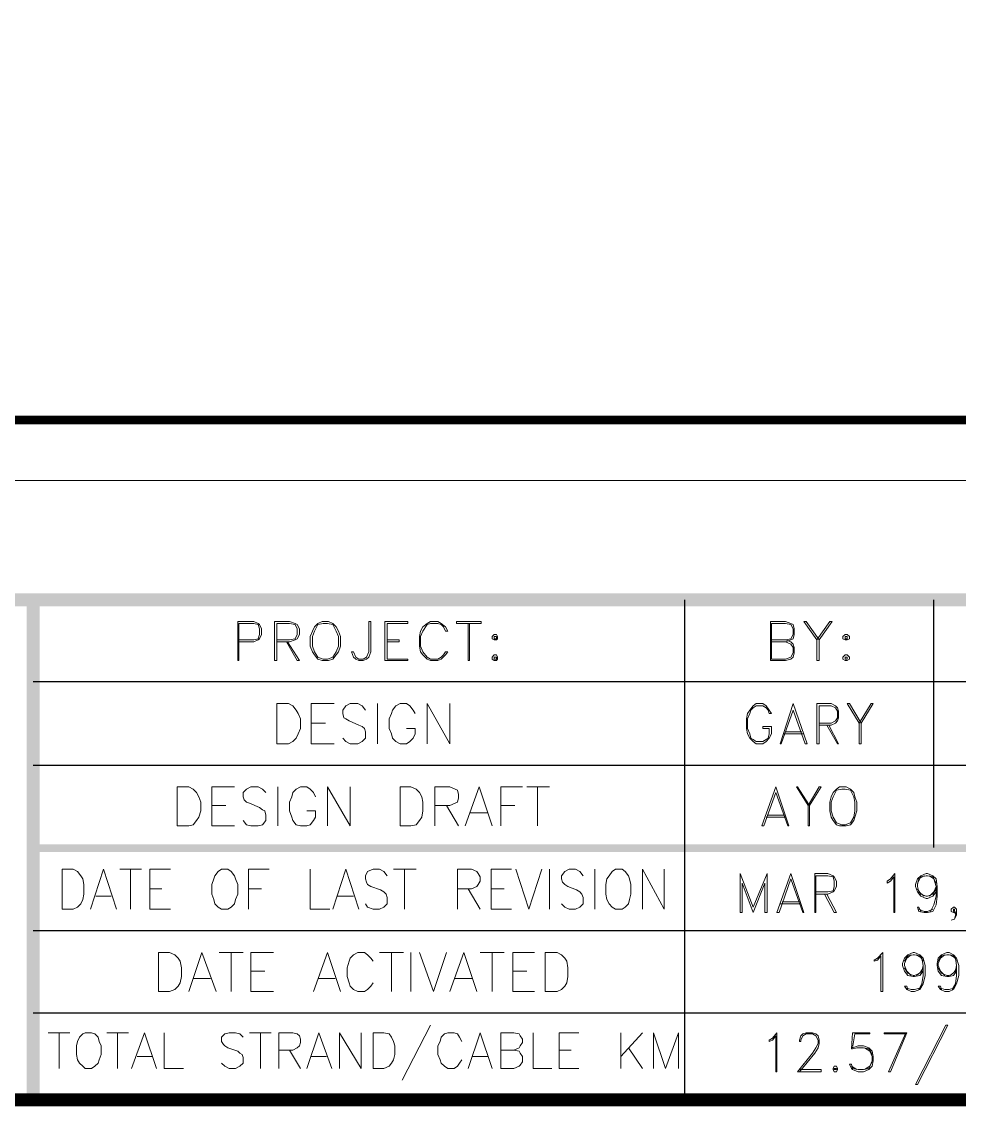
# Model space of a CAD drawing. Header units: millimetres. Extents: x -5 to 817, y 96 to 1062.
# Drawn here: x 511.7 to 583.1, y 95.7 to 178.4 of the extents above; entities that cross this region are included whole.
import ezdxf

# ---------------------------------------------------------------- set-up
doc = ezdxf.new("R2010")
doc.units = ezdxf.units.MM
doc.layers.add('PDF_0', color=7, linetype='Continuous')
doc.layers.add('PDF_BLOCK', color=7, linetype='Continuous')
doc.layers.add('PDF_NODEBOUNDARY', color=8, linetype='Continuous', true_color=0x808080)
doc.layers.add('PDF_TEXT', color=40, linetype='Continuous', true_color=0xffbf00)

msp = doc.modelspace()

# ---------------------------------------------------------------- linework, layer by layer
at = {"layer": 'PDF_0', "lineweight": 0, "const_width": 0.989}
msp.add_lwpolyline([(2.699, 1061.448), (816.455, 1061.448), (816.455, 96.236), (2.699, 96.236)], close=True, dxfattribs=at)
at = {"layer": 'PDF_0', "lineweight": 0}
for points in [[(7.976, 1056.171), (807.469, 1056.171), (807.469, 143.396), (7.976, 143.396)], [(7.976, 143.396), (807.469, 143.396), (807.469, 1056.171), (7.976, 1056.171)]]:
    msp.add_lwpolyline(points, close=True, dxfattribs=at)
for points in [[(562.187, 128.06), (562.187, 128.06)], [(562.187, 121.712), (562.187, 121.712)], [(562.187, 115.446), (562.187, 115.446)], [(562.187, 109.098), (562.187, 109.098)], [(562.187, 102.832), (562.187, 102.832)]]:
    msp.add_lwpolyline(points, dxfattribs=at)
at = {"layer": 'PDF_0', "transparency": 33554559}
for points in [[(2.699, 134.821), (2.699, 133.832), (816.455, 134.821)], [(2.699, 133.832), (816.455, 134.821), (816.455, 133.832)]]:
    msp.add_solid(points, dxfattribs=at)
at = {"layer": 'PDF_0', "color": 2, "transparency": 33554559}
for points in [[(513.049, 134.244), (512.059, 134.244), (513.049, 96.236)], [(512.059, 134.244), (513.049, 96.236), (512.059, 96.236)]]:
    msp.add_solid(points, dxfattribs=at)
at = {"layer": 'PDF_BLOCK', "lineweight": 0}
for points in [[(528.219, 131.111), (529.373, 131.111), (529.703, 131.276), (529.786, 131.358), (529.95, 131.688), (529.95, 132.1), (529.786, 132.43), (529.703, 132.513), (529.373, 132.677), (528.137, 132.677), (528.137, 129.709), (528.219, 129.709), (528.219, 132.513), (529.373, 132.513), (529.703, 132.43), (529.786, 132.1), (529.786, 131.688), (529.703, 131.358), (529.373, 131.276), (528.219, 131.276)], [(531.105, 131.111), (532.094, 131.111), (532.506, 131.276), (532.671, 131.358), (532.836, 131.688), (532.836, 132.1), (532.671, 132.43), (532.506, 132.513), (532.094, 132.677), (530.94, 132.677), (530.94, 129.709), (531.105, 129.709), (531.105, 132.513), (532.094, 132.513), (532.506, 132.43), (532.671, 132.1), (532.671, 131.688), (532.506, 131.358), (532.094, 131.276), (531.105, 131.276)], [(545.698, 132.513), (545.698, 129.709), (545.78, 129.709), (545.78, 132.513)], [(569.855, 131.111), (570.267, 131.276), (570.432, 131.358), (570.515, 131.688), (570.515, 132.1), (570.432, 132.43), (570.267, 132.513), (569.855, 132.677), (568.701, 132.677), (568.701, 129.709), (569.855, 129.709), (570.267, 129.792), (570.432, 129.957), (570.515, 130.287), (570.515, 130.699), (570.432, 130.946), (570.267, 131.111), (569.855, 131.276)], [(568.783, 131.276), (569.855, 131.276), (570.267, 131.358), (570.432, 131.688), (570.432, 132.1), (570.267, 132.43), (569.855, 132.513), (568.783, 132.513), (568.783, 129.792), (569.855, 129.792), (570.267, 129.957), (570.432, 130.287), (570.432, 130.699), (570.267, 130.946), (569.855, 131.111), (568.783, 131.111)], [(572.411, 131.276), (571.422, 132.677), (571.257, 132.677), (572.246, 131.276), (572.246, 129.709), (572.411, 129.709), (572.411, 131.276), (573.4, 132.677), (573.235, 132.677), (572.246, 131.276)], [(531.847, 131.111), (532.671, 129.709), (532.836, 129.709), (531.929, 131.111)], [(539.514, 131.276), (540.421, 131.276), (540.421, 131.111), (539.514, 131.111)], [(535.474, 123.361), (533.743, 123.361), (533.743, 126.411), (535.474, 126.411)], [(537.865, 125.917), (537.618, 126.247), (537.288, 126.411), (536.711, 126.411), (536.381, 126.247), (536.134, 125.917), (536.134, 125.669), (536.216, 125.34), (536.381, 125.257), (536.629, 125.092), (537.371, 124.763), (537.618, 124.68), (537.783, 124.515), (537.865, 124.268), (537.865, 123.773), (537.618, 123.526), (537.288, 123.361), (536.711, 123.361), (536.381, 123.526), (536.134, 123.773)], [(538.772, 126.411), (538.772, 123.361)], [(541.658, 125.669), (541.493, 125.917), (541.246, 126.247), (540.998, 126.411), (540.504, 126.411), (540.174, 126.247), (539.927, 125.917), (539.844, 125.669), (539.679, 125.257), (539.679, 124.515), (539.844, 124.103), (539.927, 123.773), (540.174, 123.526), (540.504, 123.361), (540.998, 123.361), (541.246, 123.526), (541.493, 123.773), (541.658, 124.103), (541.658, 124.515), (540.998, 124.515)], [(542.565, 123.361), (542.565, 126.411), (544.296, 123.361), (544.296, 126.411)], [(572.411, 124.763), (573.318, 124.763), (573.648, 124.927), (573.812, 125.092), (573.895, 125.34), (573.895, 125.834), (573.812, 126.082), (573.648, 126.247), (573.318, 126.411), (572.246, 126.411), (572.246, 123.361), (572.411, 123.361), (572.411, 126.247), (573.318, 126.247), (573.648, 126.082), (573.812, 125.834), (573.812, 125.34), (573.648, 125.092), (573.318, 124.927), (572.411, 124.927)], [(575.626, 124.927), (574.719, 126.411), (574.555, 126.411), (575.461, 124.927), (575.461, 123.361), (575.626, 123.361), (575.626, 124.927), (576.533, 126.411), (576.368, 126.411), (575.461, 124.927)], [(533.743, 124.927), (534.815, 124.927)], [(572.988, 124.763), (573.812, 123.361), (573.895, 123.361), (573.153, 124.763)], [(569.69, 124.103), (571.257, 124.103)], [(569.855, 124.268), (571.092, 124.268)], [(527.889, 117.095), (526.158, 117.095), (526.158, 120.063), (527.889, 120.063)], [(530.28, 119.651), (530.033, 119.898), (529.703, 120.063), (529.126, 120.063), (528.796, 119.898), (528.549, 119.651), (528.549, 119.321), (528.631, 119.074), (528.796, 118.909), (529.044, 118.826), (529.786, 118.497), (530.033, 118.332), (530.198, 118.249), (530.28, 117.919), (530.28, 117.507), (530.033, 117.177), (529.703, 117.095), (529.126, 117.095), (528.796, 117.177), (528.549, 117.507)], [(531.187, 120.063), (531.187, 117.095)], [(534.073, 119.321), (533.908, 119.651), (533.661, 119.898), (533.413, 120.063), (532.919, 120.063), (532.589, 119.898), (532.341, 119.651), (532.259, 119.321), (532.094, 118.909), (532.094, 118.249), (532.259, 117.754), (532.341, 117.507), (532.589, 117.177), (532.919, 117.095), (533.413, 117.095), (533.661, 117.177), (533.908, 117.507), (534.073, 117.754), (534.073, 118.249), (533.413, 118.249)], [(534.98, 117.095), (534.98, 120.063), (536.711, 117.095), (536.711, 120.063)], [(543.142, 117.095), (543.142, 120.063), (544.296, 120.063), (544.709, 119.898), (544.873, 119.816), (544.956, 119.486), (544.956, 119.239), (544.873, 118.909), (544.709, 118.826), (544.296, 118.661), (543.142, 118.661)], [(545.451, 117.095), (546.522, 120.063), (547.512, 117.095)], [(548.171, 117.095), (548.171, 120.063), (549.82, 120.063)], [(550.15, 120.063), (551.881, 120.063)], [(550.975, 120.063), (550.975, 117.095)], [(571.669, 118.661), (570.762, 120.063), (570.679, 120.063), (571.586, 118.661), (571.586, 117.095), (571.669, 117.095), (571.669, 118.661), (572.576, 120.063), (572.411, 120.063), (571.586, 118.661)], [(526.158, 118.661), (527.23, 118.661)], [(544.049, 118.661), (544.956, 117.095)], [(548.171, 118.661), (549.243, 118.661)], [(545.863, 118.084), (547.182, 118.084)], [(568.371, 117.754), (569.855, 117.754)], [(568.453, 117.919), (569.773, 117.919)], [(516.924, 110.746), (517.913, 113.797), (518.902, 110.746)], [(519.15, 113.797), (520.799, 113.797)], [(519.974, 113.797), (519.974, 110.746)], [(523.025, 110.746), (521.458, 110.746), (521.458, 113.797), (523.025, 113.797)], [(528.961, 110.746), (528.961, 113.797), (530.528, 113.797)], [(533.661, 113.797), (533.661, 110.746), (535.145, 110.746)], [(535.392, 110.746), (536.381, 113.797), (537.371, 110.746)], [(539.514, 113.302), (539.267, 113.632), (538.937, 113.797), (538.443, 113.797), (538.03, 113.632), (537.865, 113.302), (537.865, 113.055), (537.948, 112.808), (538.03, 112.643), (538.278, 112.478), (539.02, 112.231), (539.267, 112.066), (539.432, 111.901), (539.514, 111.653), (539.514, 111.159), (539.267, 110.911), (538.937, 110.746), (538.443, 110.746), (538.03, 110.911), (537.865, 111.159)], [(540.009, 113.797), (541.74, 113.797)], [(540.834, 113.797), (540.834, 110.746)], [(544.873, 110.746), (544.873, 113.797), (545.945, 113.797), (546.357, 113.632), (546.44, 113.467), (546.605, 113.22), (546.605, 112.89), (546.44, 112.643), (546.357, 112.478), (545.945, 112.313), (544.873, 112.313)], [(548.996, 110.746), (547.429, 110.746), (547.429, 113.797), (548.996, 113.797)], [(549.326, 113.797), (550.315, 110.746), (551.304, 113.797)], [(551.881, 113.797), (551.881, 110.746)], [(554.437, 113.302), (554.19, 113.632), (553.86, 113.797), (553.366, 113.797), (553.036, 113.632), (552.788, 113.302), (552.788, 113.055), (552.871, 112.808), (553.036, 112.643), (553.283, 112.478), (553.943, 112.231), (554.19, 112.066), (554.355, 111.901), (554.437, 111.653), (554.437, 111.159), (554.19, 110.911), (553.86, 110.746), (553.366, 110.746), (553.036, 110.911), (552.788, 111.159)], [(555.344, 113.797), (555.344, 110.746)], [(558.972, 110.746), (558.972, 113.797), (560.621, 110.746), (560.621, 113.797)], [(572.164, 111.901), (573.07, 111.901), (573.483, 112.066), (573.565, 112.148), (573.73, 112.478), (573.73, 112.89), (573.565, 113.22), (573.483, 113.302), (573.07, 113.467), (572.081, 113.467), (572.081, 110.499), (572.164, 110.499), (572.164, 113.302), (573.07, 113.302), (573.483, 113.22), (573.565, 112.89), (573.565, 112.478), (573.483, 112.148), (573.07, 112.066), (572.164, 112.066)], [(581.315, 112.066), (581.068, 111.736), (580.656, 111.571), (580.573, 111.571), (580.161, 111.736), (579.914, 112.066), (579.749, 112.478), (579.749, 112.643), (579.914, 113.055), (580.161, 113.302), (580.573, 113.467), (580.656, 113.467), (581.068, 113.302), (581.315, 113.055), (581.398, 112.478), (581.398, 111.736), (581.315, 111.076), (581.068, 110.582), (580.656, 110.499), (580.408, 110.499), (579.996, 110.582), (579.914, 110.911), (579.996, 110.911), (580.161, 110.582)], [(580.408, 111.736), (579.996, 112.066), (579.914, 112.478), (579.914, 112.643), (579.996, 113.055), (580.408, 113.302)], [(579.914, 112.725), (580.161, 113.22), (580.573, 113.302), (580.656, 113.302), (581.068, 113.22), (581.315, 112.725)], [(580.821, 113.302), (581.15, 113.055), (581.315, 112.478), (581.315, 111.736), (581.15, 111.076), (580.903, 110.582)], [(581.315, 112.478), (581.15, 112.066), (580.821, 111.736)], [(517.336, 111.736), (518.49, 111.736)], [(521.458, 112.313), (522.365, 112.313)], [(528.961, 112.313), (529.95, 112.313)], [(535.722, 111.736), (536.958, 111.736)], [(545.698, 112.313), (546.605, 110.746)], [(547.429, 112.313), (548.419, 112.313)], [(572.823, 111.901), (573.565, 110.499), (573.73, 110.499), (572.988, 111.901)], [(581.315, 112.313), (581.068, 111.901), (580.656, 111.736), (580.573, 111.736), (580.161, 111.901), (579.914, 112.313)], [(569.443, 111.159), (571.009, 111.159)], [(569.608, 111.324), (570.927, 111.324)], [(581.068, 110.746), (580.656, 110.582), (580.408, 110.582), (579.996, 110.746)], [(582.717, 110.004), (582.882, 110.582), (582.717, 110.499), (582.634, 110.499), (582.469, 110.582), (582.469, 110.746), (582.634, 110.911), (582.717, 110.911), (582.882, 110.746), (582.882, 110.334), (582.717, 110.004), (582.469, 109.922)], [(582.717, 110.499), (582.882, 110.334)], [(524.426, 104.48), (525.416, 107.449), (526.488, 104.48)], [(526.735, 107.449), (528.549, 107.449)], [(527.642, 107.449), (527.642, 104.48)], [(530.857, 104.48), (529.126, 104.48), (529.126, 107.449), (530.857, 107.449)], [(533.908, 104.48), (534.98, 107.449), (535.969, 104.48)], [(538.443, 106.789), (538.278, 107.036), (538.03, 107.284), (537.783, 107.449), (537.288, 107.449), (536.958, 107.284), (536.711, 107.036), (536.629, 106.789), (536.464, 106.294), (536.464, 105.635), (536.629, 105.14), (536.711, 104.893), (536.958, 104.645), (537.288, 104.48), (537.783, 104.48), (538.03, 104.645), (538.278, 104.893), (538.443, 105.14)], [(538.937, 107.449), (540.751, 107.449)], [(539.844, 107.449), (539.844, 104.48)], [(541.328, 107.449), (541.328, 104.48)], [(541.988, 107.449), (543.06, 104.48), (544.049, 107.449)], [(544.296, 104.48), (545.368, 107.449), (546.357, 104.48)], [(546.605, 107.449), (548.419, 107.449)], [(547.512, 107.449), (547.512, 104.48)], [(550.727, 104.48), (549.078, 104.48), (549.078, 107.449), (550.727, 107.449)], [(580.326, 106.047), (580.079, 105.717), (579.666, 105.635), (579.584, 105.635), (579.172, 105.717), (578.924, 106.047), (578.759, 106.459), (578.759, 106.624), (578.924, 107.036), (579.172, 107.284), (579.584, 107.449), (579.666, 107.449), (580.079, 107.284), (580.326, 107.036), (580.491, 106.459), (580.491, 105.717), (580.326, 105.058), (580.079, 104.645), (579.666, 104.48), (579.419, 104.48), (579.089, 104.645), (578.924, 104.893), (579.089, 104.893), (579.172, 104.645)], [(582.882, 106.047), (582.634, 105.717), (582.305, 105.635), (582.14, 105.635), (581.727, 105.717), (581.48, 106.047), (581.398, 106.459), (581.398, 106.624), (581.48, 107.036), (581.727, 107.284), (582.14, 107.449), (582.305, 107.449), (582.634, 107.284), (582.882, 107.036), (583.047, 106.459), (583.047, 105.717), (582.882, 105.058), (582.634, 104.645), (582.305, 104.48), (581.975, 104.48), (581.645, 104.645), (581.48, 104.893), (581.645, 104.893), (581.727, 104.645)], [(579.419, 105.717), (579.089, 106.047), (578.924, 106.459), (578.924, 106.624), (579.089, 107.036), (579.419, 107.284)], [(578.924, 106.789), (579.172, 107.201), (579.584, 107.284), (579.666, 107.284), (580.079, 107.201), (580.326, 106.789)], [(579.831, 107.284), (580.243, 107.036), (580.326, 106.459), (580.326, 105.717), (580.243, 105.058), (579.996, 104.645)], [(581.975, 105.717), (581.645, 106.047), (581.48, 106.459), (581.48, 106.624), (581.645, 107.036), (581.975, 107.284)], [(581.48, 106.789), (581.727, 107.201), (582.14, 107.284), (582.305, 107.284), (582.634, 107.201), (582.882, 106.789)], [(582.387, 107.284), (582.799, 107.036), (582.882, 106.459), (582.882, 105.717), (582.799, 105.058), (582.552, 104.645)], [(529.126, 106.047), (530.198, 106.047)], [(549.078, 106.047), (550.15, 106.047)], [(580.326, 106.294), (580.079, 105.882), (579.666, 105.717), (579.584, 105.717), (579.172, 105.882), (578.924, 106.294)], [(580.326, 106.459), (580.243, 106.047), (579.831, 105.717)], [(582.882, 106.294), (582.634, 105.882), (582.305, 105.717), (582.14, 105.717), (581.727, 105.882), (581.48, 106.294)], [(582.882, 106.459), (582.799, 106.047), (582.387, 105.717)], [(524.756, 105.47), (526.075, 105.47)], [(534.32, 105.47), (535.557, 105.47)], [(544.709, 105.47), (546.028, 105.47)], [(580.079, 104.728), (579.666, 104.645), (579.419, 104.645), (579.089, 104.728)], [(582.634, 104.728), (582.305, 104.645), (581.975, 104.645), (581.645, 104.728)], [(542.812, 101.925), (540.669, 97.72)], [(513.708, 101.347), (515.357, 101.347)], [(514.533, 101.347), (514.533, 98.627)], [(518.16, 101.347), (519.809, 101.347)], [(518.985, 101.347), (518.985, 98.627)], [(520.057, 98.627), (521.046, 101.347), (521.953, 98.627)], [(522.53, 101.347), (522.53, 98.627), (524.014, 98.627)], [(528.549, 101.018), (528.302, 101.265), (527.972, 101.347), (527.477, 101.347), (527.147, 101.265), (526.9, 101.018), (526.9, 100.688), (527.065, 100.441), (527.147, 100.358), (527.395, 100.193), (528.137, 99.946), (528.302, 99.781), (528.466, 99.699), (528.549, 99.451), (528.549, 99.039), (528.302, 98.792), (527.972, 98.627), (527.477, 98.627), (527.147, 98.792), (526.9, 99.039)], [(529.044, 101.347), (530.692, 101.347)], [(529.868, 101.347), (529.868, 98.627)], [(531.27, 98.627), (531.27, 101.347), (532.341, 101.347), (532.671, 101.265), (532.836, 101.1), (532.919, 100.853), (532.919, 100.605), (532.836, 100.358), (532.671, 100.193), (532.341, 100.028), (531.27, 100.028)], [(533.413, 98.627), (534.32, 101.347), (535.31, 98.627)], [(535.887, 98.627), (535.887, 101.347), (537.536, 98.627), (537.536, 101.347)], [(545.203, 100.688), (545.038, 101.018), (544.873, 101.265), (544.626, 101.347), (544.131, 101.347), (543.884, 101.265), (543.637, 101.018), (543.554, 100.688), (543.389, 100.358), (543.389, 99.699), (543.554, 99.286), (543.637, 99.039), (543.884, 98.792), (544.131, 98.627), (544.626, 98.627), (544.873, 98.792), (545.038, 99.039), (545.203, 99.286)], [(545.698, 98.627), (546.605, 101.347), (547.512, 98.627)], [(549.161, 100.028), (549.573, 99.946), (549.655, 99.781), (549.82, 99.534), (549.82, 99.121), (549.655, 98.874), (549.573, 98.792), (549.161, 98.627), (548.171, 98.627), (548.171, 101.347), (549.161, 101.347), (549.573, 101.265), (549.655, 101.1), (549.82, 100.853), (549.82, 100.605), (549.655, 100.358), (549.573, 100.193), (549.161, 100.028), (548.171, 100.028)], [(550.645, 101.347), (550.645, 98.627), (552.046, 98.627)], [(554.108, 98.627), (552.624, 98.627), (552.624, 101.347), (554.108, 101.347)], [(557.323, 101.347), (557.323, 98.627)], [(558.972, 101.347), (557.323, 99.534)], [(559.796, 98.627), (559.796, 101.347), (560.703, 98.627), (561.693, 101.347), (561.693, 98.627)], [(570.927, 98.544), (572.576, 98.544), (572.576, 98.379), (570.762, 98.379), (571.916, 99.781), (572.164, 100.193), (572.328, 100.523), (572.328, 100.77), (572.164, 101.1), (571.916, 101.265), (571.422, 101.265), (571.174, 101.1), (571.009, 100.77), (571.009, 100.688), (570.927, 100.688), (570.927, 100.77), (571.009, 101.1), (571.174, 101.265), (571.422, 101.347), (571.916, 101.347), (572.164, 101.265), (572.328, 101.1), (572.411, 100.77), (572.411, 100.523), (572.328, 100.193), (572.081, 99.781), (570.927, 98.379)], [(576.451, 99.121), (576.203, 98.627), (575.791, 98.544), (575.379, 98.544), (574.967, 98.627), (574.884, 98.956), (574.719, 98.956), (574.884, 98.627), (574.967, 98.544), (575.379, 98.379), (575.791, 98.379), (576.203, 98.544), (576.451, 98.792), (576.533, 99.204), (576.533, 99.534), (576.451, 99.946), (576.203, 100.193), (575.791, 100.358), (575.379, 100.358), (574.967, 100.193), (575.132, 101.265), (576.286, 101.265), (576.286, 101.347), (574.967, 101.347), (574.884, 100.111), (574.967, 100.111), (575.297, 100.193), (575.791, 100.193), (576.203, 100.111), (576.451, 99.699)], [(579.007, 101.265), (577.358, 101.265), (577.358, 101.347), (579.089, 101.347), (577.852, 98.379), (577.688, 98.379), (579.007, 101.347)], [(532.094, 100.028), (532.919, 98.627)], [(552.624, 100.028), (553.53, 100.028)], [(557.9, 100.193), (558.972, 98.627)], [(575.874, 100.193), (576.286, 99.946), (576.451, 99.534), (576.451, 99.204), (576.286, 98.792), (575.874, 98.544)], [(520.469, 99.534), (521.623, 99.534)], [(533.743, 99.534), (534.897, 99.534)], [(546.028, 99.534), (547.182, 99.534)], [(575.297, 98.544), (574.884, 98.792)]]:
    msp.add_lwpolyline(points, dxfattribs=at)
for points in [[(534.568, 132.677), (534.238, 132.513), (533.99, 132.265), (533.825, 131.935), (533.661, 131.523), (533.661, 130.781), (533.825, 130.369), (533.99, 130.122), (534.238, 129.792), (534.568, 129.709), (535.062, 129.709), (535.392, 129.792), (535.639, 130.122), (535.804, 130.369), (535.969, 130.781), (535.969, 131.523), (535.804, 131.935), (535.639, 132.265), (535.392, 132.513), (535.062, 132.677)], [(534.65, 132.513), (534.238, 132.43), (533.99, 131.935), (533.825, 131.523), (533.825, 130.781), (533.99, 130.369), (534.238, 129.957), (534.65, 129.792), (534.98, 129.792), (535.392, 129.957), (535.639, 130.369), (535.804, 130.781), (535.804, 131.523), (535.639, 131.935), (535.392, 132.43), (534.98, 132.513)], [(536.794, 130.369), (536.958, 129.957), (537.123, 129.792), (537.371, 129.709), (537.701, 129.709), (537.948, 129.792), (538.113, 129.957), (538.278, 130.369), (538.278, 132.677), (538.113, 132.677), (538.113, 130.369), (537.948, 129.957), (537.701, 129.792), (537.371, 129.792), (537.123, 129.957), (536.958, 130.369)], [(541.081, 132.677), (539.349, 132.677), (539.349, 129.709), (541.081, 129.709), (541.081, 129.792), (539.514, 129.792), (539.514, 132.513), (541.081, 132.513)], [(544.131, 130.369), (543.967, 130.369), (543.802, 130.122), (543.637, 129.957), (543.389, 129.792), (542.812, 129.792), (542.565, 129.957), (542.235, 130.369), (542.07, 130.781), (542.07, 131.523), (542.235, 131.935), (542.565, 132.43), (542.812, 132.513), (543.389, 132.513), (543.637, 132.43), (543.802, 132.265), (543.967, 131.935), (544.131, 131.935), (543.967, 132.265), (543.637, 132.513), (543.389, 132.677), (542.812, 132.677), (542.565, 132.513), (542.235, 132.265), (542.07, 131.935), (541.988, 131.523), (541.988, 130.781), (542.07, 130.369), (542.235, 130.122), (542.565, 129.792), (542.812, 129.709), (543.389, 129.709), (543.637, 129.792), (543.967, 130.122)], [(546.687, 132.513), (544.791, 132.513), (544.791, 132.677), (546.687, 132.677)], [(547.677, 131.688), (547.512, 131.523), (547.512, 131.358), (547.677, 131.276), (547.842, 131.276), (547.924, 131.358), (547.924, 131.523), (547.842, 131.688)], [(547.677, 131.523), (547.677, 131.358), (547.842, 131.358), (547.842, 131.523)], [(574.39, 131.688), (574.225, 131.523), (574.225, 131.358), (574.39, 131.276), (574.555, 131.276), (574.719, 131.358), (574.719, 131.523), (574.555, 131.688)], [(574.39, 131.523), (574.39, 131.358), (574.555, 131.358), (574.555, 131.523)], [(547.677, 130.122), (547.512, 129.957), (547.512, 129.792), (547.677, 129.709), (547.842, 129.709), (547.924, 129.792), (547.924, 129.957), (547.842, 130.122)], [(547.677, 129.957), (547.677, 129.792), (547.842, 129.792), (547.842, 129.957)], [(574.39, 130.122), (574.225, 129.957), (574.225, 129.792), (574.39, 129.709), (574.555, 129.709), (574.719, 129.792), (574.719, 129.957), (574.555, 130.122)], [(574.39, 129.957), (574.39, 129.792), (574.555, 129.792), (574.555, 129.957)], [(531.105, 123.361), (531.105, 126.411), (532.012, 126.411), (532.341, 126.247), (532.589, 125.917), (532.754, 125.669), (532.919, 125.257), (532.919, 124.515), (532.754, 124.103), (532.589, 123.773), (532.341, 123.526), (532.012, 123.361)], [(568.124, 124.68), (568.124, 124.515), (568.618, 124.515), (568.618, 124.103), (568.536, 123.773), (568.371, 123.691), (568.124, 123.526), (567.629, 123.526), (567.382, 123.691), (567.217, 123.773), (567.134, 124.103), (566.969, 124.515), (566.969, 125.257), (567.134, 125.669), (567.217, 125.917), (567.382, 126.082), (567.629, 126.247), (568.124, 126.247), (568.371, 126.082), (568.536, 125.917), (568.618, 125.669), (568.783, 125.669), (568.618, 125.917), (568.371, 126.247), (568.124, 126.411), (567.629, 126.411), (567.382, 126.247), (567.134, 125.917), (566.969, 125.669), (566.887, 125.257), (566.887, 124.515), (566.969, 124.103), (567.134, 123.773), (567.382, 123.526), (567.629, 123.361), (568.124, 123.361), (568.371, 123.526), (568.618, 123.773), (568.783, 124.103), (568.783, 124.68)], [(570.432, 126.411), (569.443, 123.361), (569.525, 123.361), (570.432, 125.917), (571.339, 123.361), (571.504, 123.361)], [(523.52, 117.095), (523.52, 120.063), (524.426, 120.063), (524.756, 119.898), (525.004, 119.651), (525.169, 119.321), (525.333, 118.909), (525.333, 118.249), (525.169, 117.754), (525.004, 117.507), (524.756, 117.177), (524.426, 117.095)], [(540.504, 117.095), (540.504, 120.063), (541.328, 120.063), (541.74, 119.898), (541.988, 119.651), (542.153, 119.321), (542.235, 118.909), (542.235, 118.249), (542.153, 117.754), (541.988, 117.507), (541.74, 117.177), (541.328, 117.095)], [(569.113, 120.063), (568.041, 117.095), (568.206, 117.095), (569.113, 119.651), (570.02, 117.095), (570.102, 117.095)], [(573.977, 120.063), (573.73, 119.898), (573.483, 119.651), (573.318, 119.321), (573.235, 118.909), (573.235, 118.249), (573.318, 117.754), (573.483, 117.507), (573.73, 117.177), (573.977, 117.095), (574.472, 117.095), (574.802, 117.177), (575.049, 117.507), (575.132, 117.754), (575.297, 118.249), (575.297, 118.909), (575.132, 119.321), (575.049, 119.651), (574.802, 119.898), (574.472, 120.063)], [(574.142, 119.898), (573.73, 119.816), (573.483, 119.321), (573.318, 118.909), (573.318, 118.249), (573.483, 117.754), (573.73, 117.342), (574.142, 117.177), (574.39, 117.177), (574.802, 117.342), (575.049, 117.754), (575.132, 118.249), (575.132, 118.909), (575.049, 119.321), (574.802, 119.816), (574.39, 119.898)], [(514.78, 110.746), (514.78, 113.797), (515.605, 113.797), (515.934, 113.632), (516.182, 113.302), (516.347, 113.055), (516.429, 112.643), (516.429, 111.901), (516.347, 111.488), (516.182, 111.159), (515.934, 110.911), (515.605, 110.746)], [(526.9, 113.797), (526.653, 113.632), (526.405, 113.302), (526.323, 113.055), (526.158, 112.643), (526.158, 111.901), (526.323, 111.488), (526.405, 111.159), (526.653, 110.911), (526.9, 110.746), (527.395, 110.746), (527.642, 110.911), (527.889, 111.159), (527.972, 111.488), (528.137, 111.901), (528.137, 112.643), (527.972, 113.055), (527.889, 113.302), (527.642, 113.632), (527.395, 113.797)], [(556.911, 113.797), (556.663, 113.632), (556.416, 113.302), (556.251, 113.055), (556.169, 112.643), (556.169, 111.901), (556.251, 111.488), (556.416, 111.159), (556.663, 110.911), (556.911, 110.746), (557.405, 110.746), (557.653, 110.911), (557.9, 111.159), (557.983, 111.488), (558.065, 111.901), (558.065, 112.643), (557.983, 113.055), (557.9, 113.302), (557.653, 113.632), (557.405, 113.797)], [(568.453, 113.467), (567.382, 110.911), (566.392, 113.467), (566.392, 110.499), (566.557, 110.499), (566.557, 112.725), (567.382, 110.499), (568.289, 112.725), (568.289, 110.499), (568.453, 110.499)], [(570.267, 113.467), (569.195, 110.499), (569.36, 110.499), (570.267, 113.055), (571.174, 110.499), (571.257, 110.499)], [(578.182, 110.499), (578.1, 110.499), (578.1, 113.22), (577.852, 112.89), (577.605, 112.725), (577.605, 112.89), (577.852, 113.055), (578.182, 113.467)], [(582.634, 110.746), (582.634, 110.582), (582.717, 110.582), (582.717, 110.746)], [(522.118, 104.48), (522.118, 107.449), (522.942, 107.449), (523.355, 107.284), (523.602, 107.036), (523.767, 106.789), (523.849, 106.294), (523.849, 105.635), (523.767, 105.14), (523.602, 104.893), (523.355, 104.645), (522.942, 104.48)], [(551.552, 104.48), (551.552, 107.449), (552.459, 107.449), (552.788, 107.284), (553.036, 107.036), (553.201, 106.789), (553.283, 106.294), (553.283, 105.635), (553.201, 105.14), (553.036, 104.893), (552.788, 104.645), (552.459, 104.48)], [(577.275, 104.48), (577.11, 104.48), (577.11, 107.201), (576.863, 106.871), (576.616, 106.789), (576.616, 106.871), (576.863, 107.036), (577.275, 107.449)], [(579.914, 97.39), (582.222, 101.925), (582.057, 101.925), (579.749, 97.39)], [(516.512, 101.347), (516.347, 101.265), (516.099, 101.018), (515.934, 100.688), (515.852, 100.358), (515.852, 99.699), (515.934, 99.286), (516.099, 99.039), (516.347, 98.792), (516.512, 98.627), (517.006, 98.627), (517.254, 98.792), (517.501, 99.039), (517.583, 99.286), (517.748, 99.699), (517.748, 100.358), (517.583, 100.688), (517.501, 101.018), (517.254, 101.265), (517.006, 101.347)], [(538.443, 98.627), (538.443, 101.347), (539.267, 101.347), (539.679, 101.265), (539.844, 101.018), (540.009, 100.688), (540.091, 100.358), (540.091, 99.699), (540.009, 99.286), (539.844, 99.039), (539.679, 98.792), (539.267, 98.627)], [(569.195, 98.379), (569.113, 98.379), (569.113, 101.1), (568.866, 100.77), (568.618, 100.688), (568.618, 100.77), (568.866, 100.935), (569.195, 101.347)], [(573.565, 98.792), (573.483, 98.627), (573.483, 98.544), (573.565, 98.379), (573.73, 98.379), (573.812, 98.544), (573.812, 98.627), (573.73, 98.792)], [(573.565, 98.627), (573.565, 98.544), (573.73, 98.544), (573.73, 98.627)]]:
    msp.add_lwpolyline(points, close=True, dxfattribs=at)
at = {"layer": 'PDF_NODEBOUNDARY', "lineweight": 0}
msp.add_lwpolyline([(627.651, 148.013, 0.66, 0.66, 0), (129.173, 148.013, 0.66, 0.66, 0), (129.173, 225.596, 0.66, 0.66, 0), (187.587, 225.596, 0.577, 0.577, 0), (187.587, 424.459, 0.577, 0.577, 0), (187.587, 475.659, 0.659, 0.659, 0), (125.628, 475.576, 0.659, 0.659, 0), (125.752, 746.993, 0.577, 0.577, 0), (125.752, 765.956, 0.628, 0.628, 0), (80.323, 880.022, 0, 0, 0)], format="xyseb", dxfattribs=at)
at = {"layer": 'PDF_TEXT', "lineweight": 25}
for points in [[(562.187, 96.483), (562.187, 134.326)], [(581.15, 115.446), (581.15, 134.326)], [(666.813, 128.06), (512.554, 128.06)], [(666.813, 121.712), (512.554, 121.712)], [(666.813, 109.098), (512.554, 109.098)], [(666.813, 102.832), (512.554, 102.832)]]:
    msp.add_lwpolyline(points, dxfattribs=at)
at = {"layer": 'PDF_TEXT', "transparency": 33554559}
for points in [[(666.813, 115.116), (666.813, 115.693), (512.554, 115.116)], [(666.813, 115.693), (512.554, 115.116), (512.554, 115.693)]]:
    msp.add_solid(points, dxfattribs=at)

doc.saveas('drawing.dxf')
